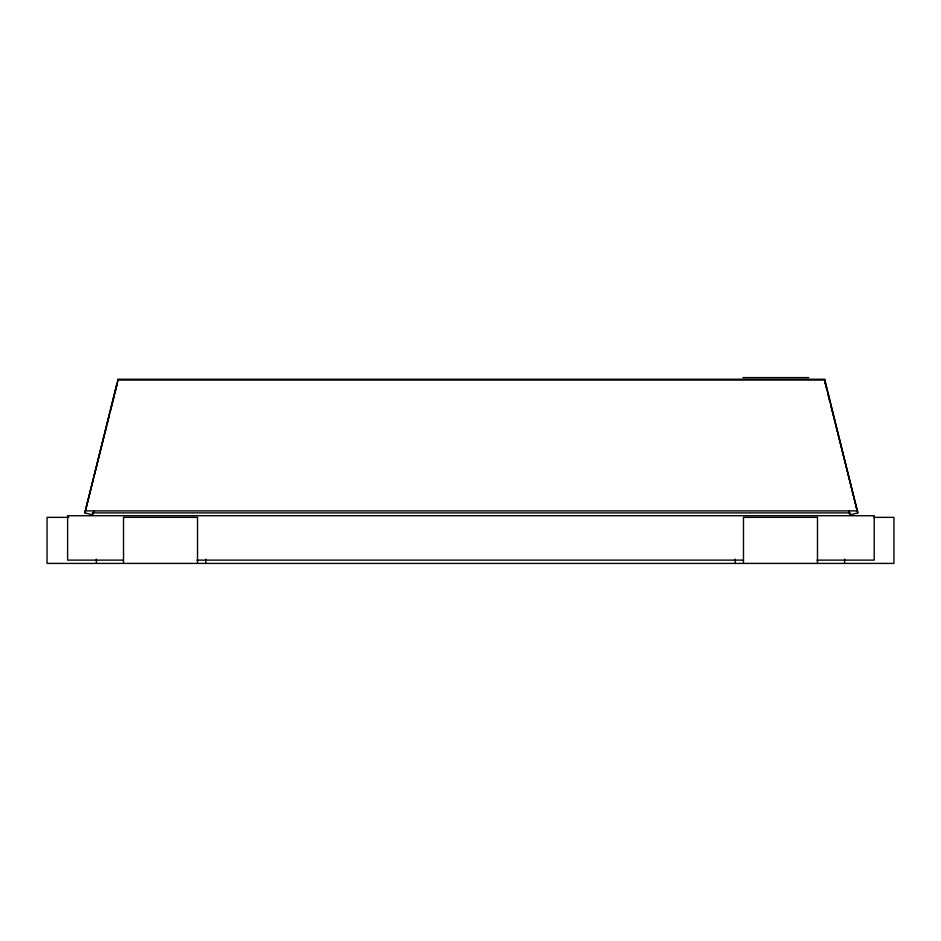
<?xml version="1.0" encoding="UTF-8"?>
<svg xmlns="http://www.w3.org/2000/svg" width="941" height="941" viewBox="0 0 941 941"><rect width="100%" height="100%" fill="white"/><g stroke="black" fill="none" stroke-linecap="round" stroke-linejoin="round"><path stroke-width="1.41" d="M117.143 383.481L84.878 512.904L92.853 514.892L93.912 510.622M93.453 478.769L84.866 512.904L117.766 380.07L824.881 380.07L857.769 512.904L849.794 514.892L848.735 510.622M94.171 475.923L103.816 437.518M104.533 434.683L106.674 426.144M107.392 423.297L109.544 414.769M110.25 411.923L114.19 396.279M114.896 393.432L117.049 384.904M742.92 377.588L808.695 377.588M84.866 510.904L857.769 510.904M92.218 512.904L850.429 512.904M68.811 517.362L47.05 517.362L47.05 563.412L893.95 563.412L893.95 517.362L873.636 517.362M123.436 560.118L67.611 560.118L67.611 515.727L874.213 515.727L874.213 560.118L816.917 560.118M196.904 560.118L743.449 560.118M824.881 382.058L827.021 390.586M827.739 393.432L829.891 401.972M830.597 404.806L834.538 420.451M835.255 423.297L837.396 431.837M838.113 434.683L857.416 511.481M825.151 382.058L857.769 512.904M844.618 559.095L844.618 563.412M824.881 383.457L824.881 379.235L117.766 379.235L117.766 382.058M817.482 563.412L817.482 517.362L743.484 517.362L743.484 563.412M735.262 559.095L735.262 563.412M205.738 559.095L205.738 563.412M197.516 563.412L197.516 517.362L123.518 517.362L123.518 563.412M96.382 559.095L96.382 563.412"/></g></svg>
